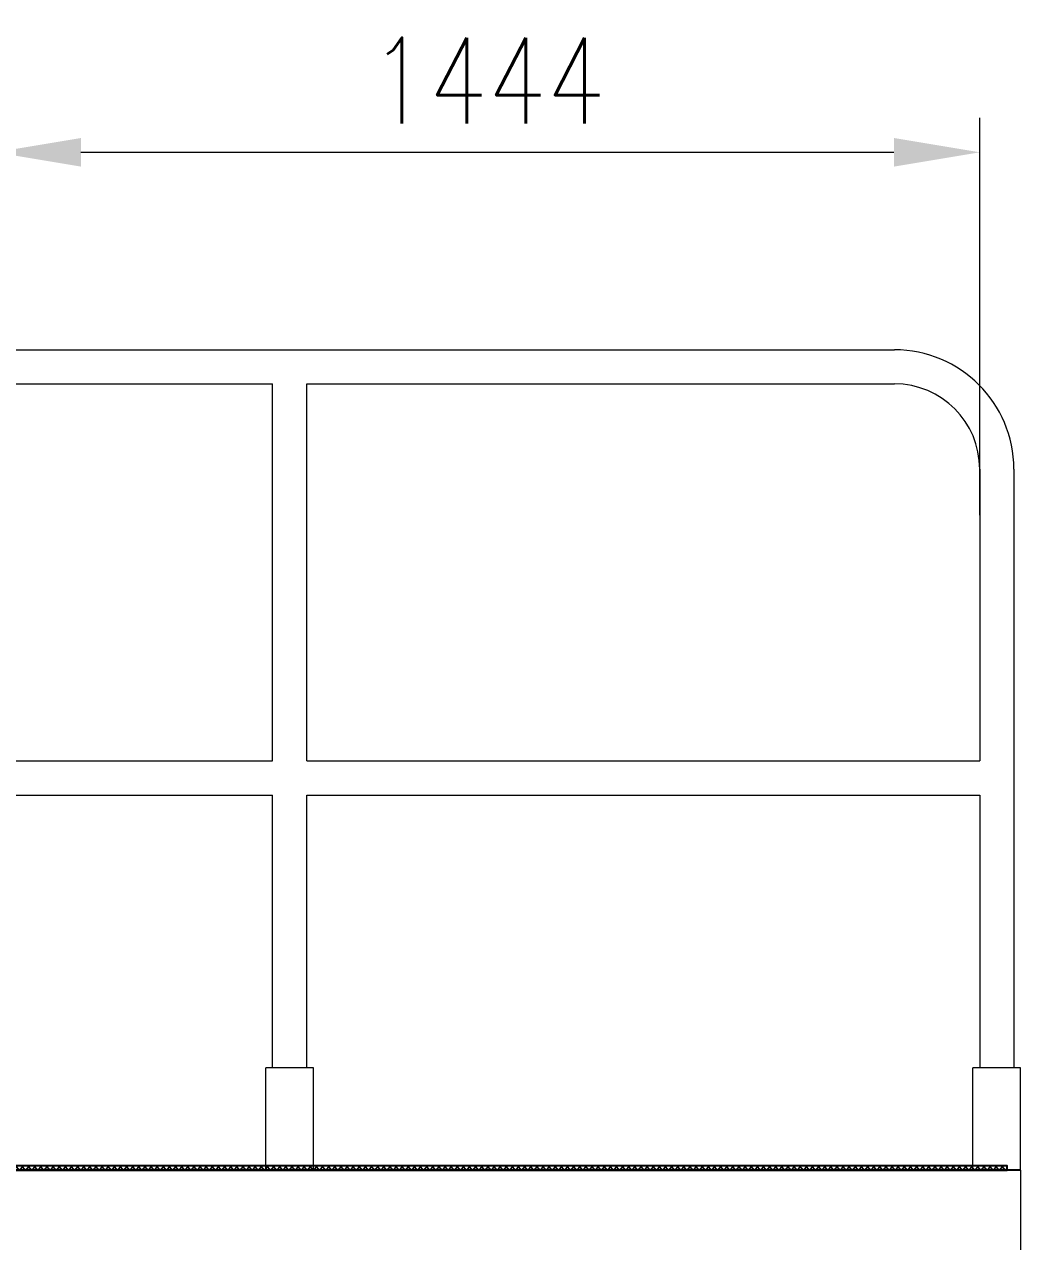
# Model space of a CAD drawing. Header units: millimetres. Extents: x 0 to 87554, y -20854 to 20404.
# Drawn here: x 50973 to 52434, y 15025 to 16810 of the extents above; entities that cross this region are included whole.
import ezdxf

# ---------------------------------------------------------------- set-up
doc = ezdxf.new("R2010")
doc.units = ezdxf.units.MM
doc.layers.get('0').update_dxf_attribs({"lineweight": 15})
doc.layers.get('Defpoints').update_dxf_attribs({"lineweight": 15})
doc.layers.add('02___PRT_ALL_AXES', color=7, linetype='Continuous')
doc.layers.add('THICK', color=7, linetype='Continuous', lineweight=0)
doc.styles.add('TH_GBDIM', font='romans.shx', dxfattribs={"width": 0.8, "bigfont": 'gbcbig.shx'})
doc.dimstyles.new('TH_GBDIM', dxfattribs={"dimscale": 42, "dimtxt": 3, "dimasz": 3, "dimexe": 1.2, "dimexo": 0, "dimgap": 1, "dimtad": 1, "dimdec": 1, "dimlfac": -1.5, "dimdsep": 46, "dimtxsty": 'TH_GBDIM', "dimcen": 2.5, "dimclrd": 130, "dimclre": 130, "dimclrt": 3, "dimadec": 0, "dimazin": 2, "dimtfac": 0.714286, "dimtdec": 1, "dimtmove": 0, "dimatfit": 3, "dimfxl": 1, "dimtolj": 1, "dimtzin": 0, "dimlwd": -1, "dimlwe": -1, "dimarcsym": 0})

# ---------------------------------------------------------------- blocks, each defined once
blk = doc.blocks.new('*D56')
at = {"color": 130}
for p, q in [((50930.5, 16463.9), (50930.5, 16672.5)), ((52374.5, 16090.2), (52374.5, 16672.5)), ((51056.5, 16622.1), (52248.5, 16622.1))]:
    blk.add_line(p, q, dxfattribs=at)
at = {"color": 130, "lineweight": -3}
for points in [[(51056.5, 16643.1), (51056.5, 16601.1), (50930.5, 16622.1)], [(52248.5, 16643.1), (52248.5, 16601.1), (52374.5, 16622.1)]]:
    blk.add_solid(points, dxfattribs=at)
at = {"layer": 'Defpoints', "color": 0, "lineweight": -3}
for p in [(52374.5, 16622.1), (50930.5, 16463.9, 19235.7), (52374.5, 16090.2, 19235.7)]:
    blk.add_point(p, dxfattribs=at)
at = {"color": 3, "insert": (51652.5, 16727.1), "char_height": 126, "attachment_point": 5, "style": 'TH_GBDIM'}
blk.add_mtext('\\A1;1444', dxfattribs=at)
blk = doc.blocks.new('y5i76i7676')
at = {"color": 7, "linetype": 'Continuous'}
for p, q in [((952068.8, -64551.6, 19235.7), (953842.8, -64551.6, 19235.7)), ((952068.8, -64601.6, 19235.7), (952930.8, -64601.6, 19235.7)), ((952930.8, -65154.6, 19235.7), (952930.8, -64601.6, 19235.7)), ((952980.8, -65154.6, 19235.7), (952980.8, -64601.6, 19235.7)), ((953967.8, -64726.6, 19235.7), (953967.8, -65154.6, 19235.7)), ((954017.8, -64726.6, 19235.7), (954017.8, -65604.6, 19235.7)), ((951943.8, -65154.6, 19235.7), (952930.8, -65154.6, 19235.7)), ((951943.8, -65204.6, 19235.7), (952930.8, -65204.6, 19235.7)), ((952930.8, -65604.6, 19235.7), (952930.8, -65204.6, 19235.7)), ((952980.8, -65604.6, 19235.7), (952980.8, -65204.6, 19235.7)), ((953967.8, -65204.6, 19235.7), (953967.8, -65604.6, 19235.7)), ((952920.8, -65754.6, 19235.7), (952920.8, -65604.6, 19235.7)), ((952990.8, -65604.6, 19235.7), (952920.8, -65604.6, 19235.7)), ((952990.8, -65754.6, 19235.7), (952990.8, -65604.6, 19235.7)), ((953957.8, -65754.6, 19235.7), (953957.8, -65604.6, 19235.7)), ((954027.8, -65604.6, 19235.7), (953957.8, -65604.6, 19235.7)), ((954027.8, -65754.6, 19235.7), (954027.8, -65604.6, 19235.7))]:
    blk.add_line(p, q, dxfattribs=at)
for p, q in [((952980.8, -64601.6, 19235.7), (953842.8, -64601.6, 19235.7)), ((952980.8, -65154.6, 19235.7), (953967.8, -65154.6, 19235.7)), ((952980.8, -65204.6, 19235.7), (953967.8, -65204.6, 19235.7))]:
    blk.add_line(p, q)
for radius in [175, 125]:
    blk.add_arc((953842.8, -64726.6, 19235.7), radius, 0, 90, dxfattribs=at)
at = {"layer": '02___PRT_ALL_AXES', "color": 7, "linetype": 'Continuous'}
blk.add_line((954027.8, -65754.6, 19235.7), (948587.8, -65754.6, 19235.7), dxfattribs=at)

msp = doc.modelspace()

# ---------------------------------------------------------------- hatches: boundary and pattern name
at = {"lineweight": 25}
h = msp.add_hatch(dxfattribs=at)
h.set_pattern_fill('ANSI37', color=6, scale=2, style=0)
h.set_pattern_definition([(45, (47715.4595, 15129.5306), (-4.490128, 4.490128), []), (135, (47715.4595, 15129.5306), (-4.490128, -4.490128), [])])
h.paths.add_polyline_path([(47014.46, 15129.531), (52414.46, 15129.531), (52414.46, 15135.567), (47014.46, 15135.567)])

# ---------------------------------------------------------------- linework, layer by layer
at = {"elevation": 19235.731}
msp.add_lwpolyline([(46994.46, 15129.531), (52434.46, 15129.531), (52434.46, 14929.506), (46994.46, 14929.506)], close=True, dxfattribs=at)
at = {"color": 6, "lineweight": 25, "elevation": 19235.731}
msp.add_lwpolyline([(47014.46, 15129.531), (52414.46, 15129.531), (52414.46, 15135.567), (47014.46, 15135.567)], close=True, dxfattribs=at)

# ---------------------------------------------------------------- block references
at = {"layer": 'THICK', "lineweight": -3}
msp.add_blockref('y5i76i7676', (-901593.344, 80884.109), dxfattribs=at)

# ---------------------------------------------------------------- dimensions: what is measured, and where the dimension line sits
dim = msp.add_linear_dim(base=(52374.464, 16622.055), p1=(50930.458, 16463.938, 19235.731), p2=(52374.464, 16090.236, 19235.731), dimstyle='TH_GBDIM', override={"dimdec": 0})
dim.commit()
dim.dimension.update_dxf_attribs({"geometry": '*D56', "text_midpoint": (51652.461, 16727.055)})

doc.saveas('drawing.dxf')
